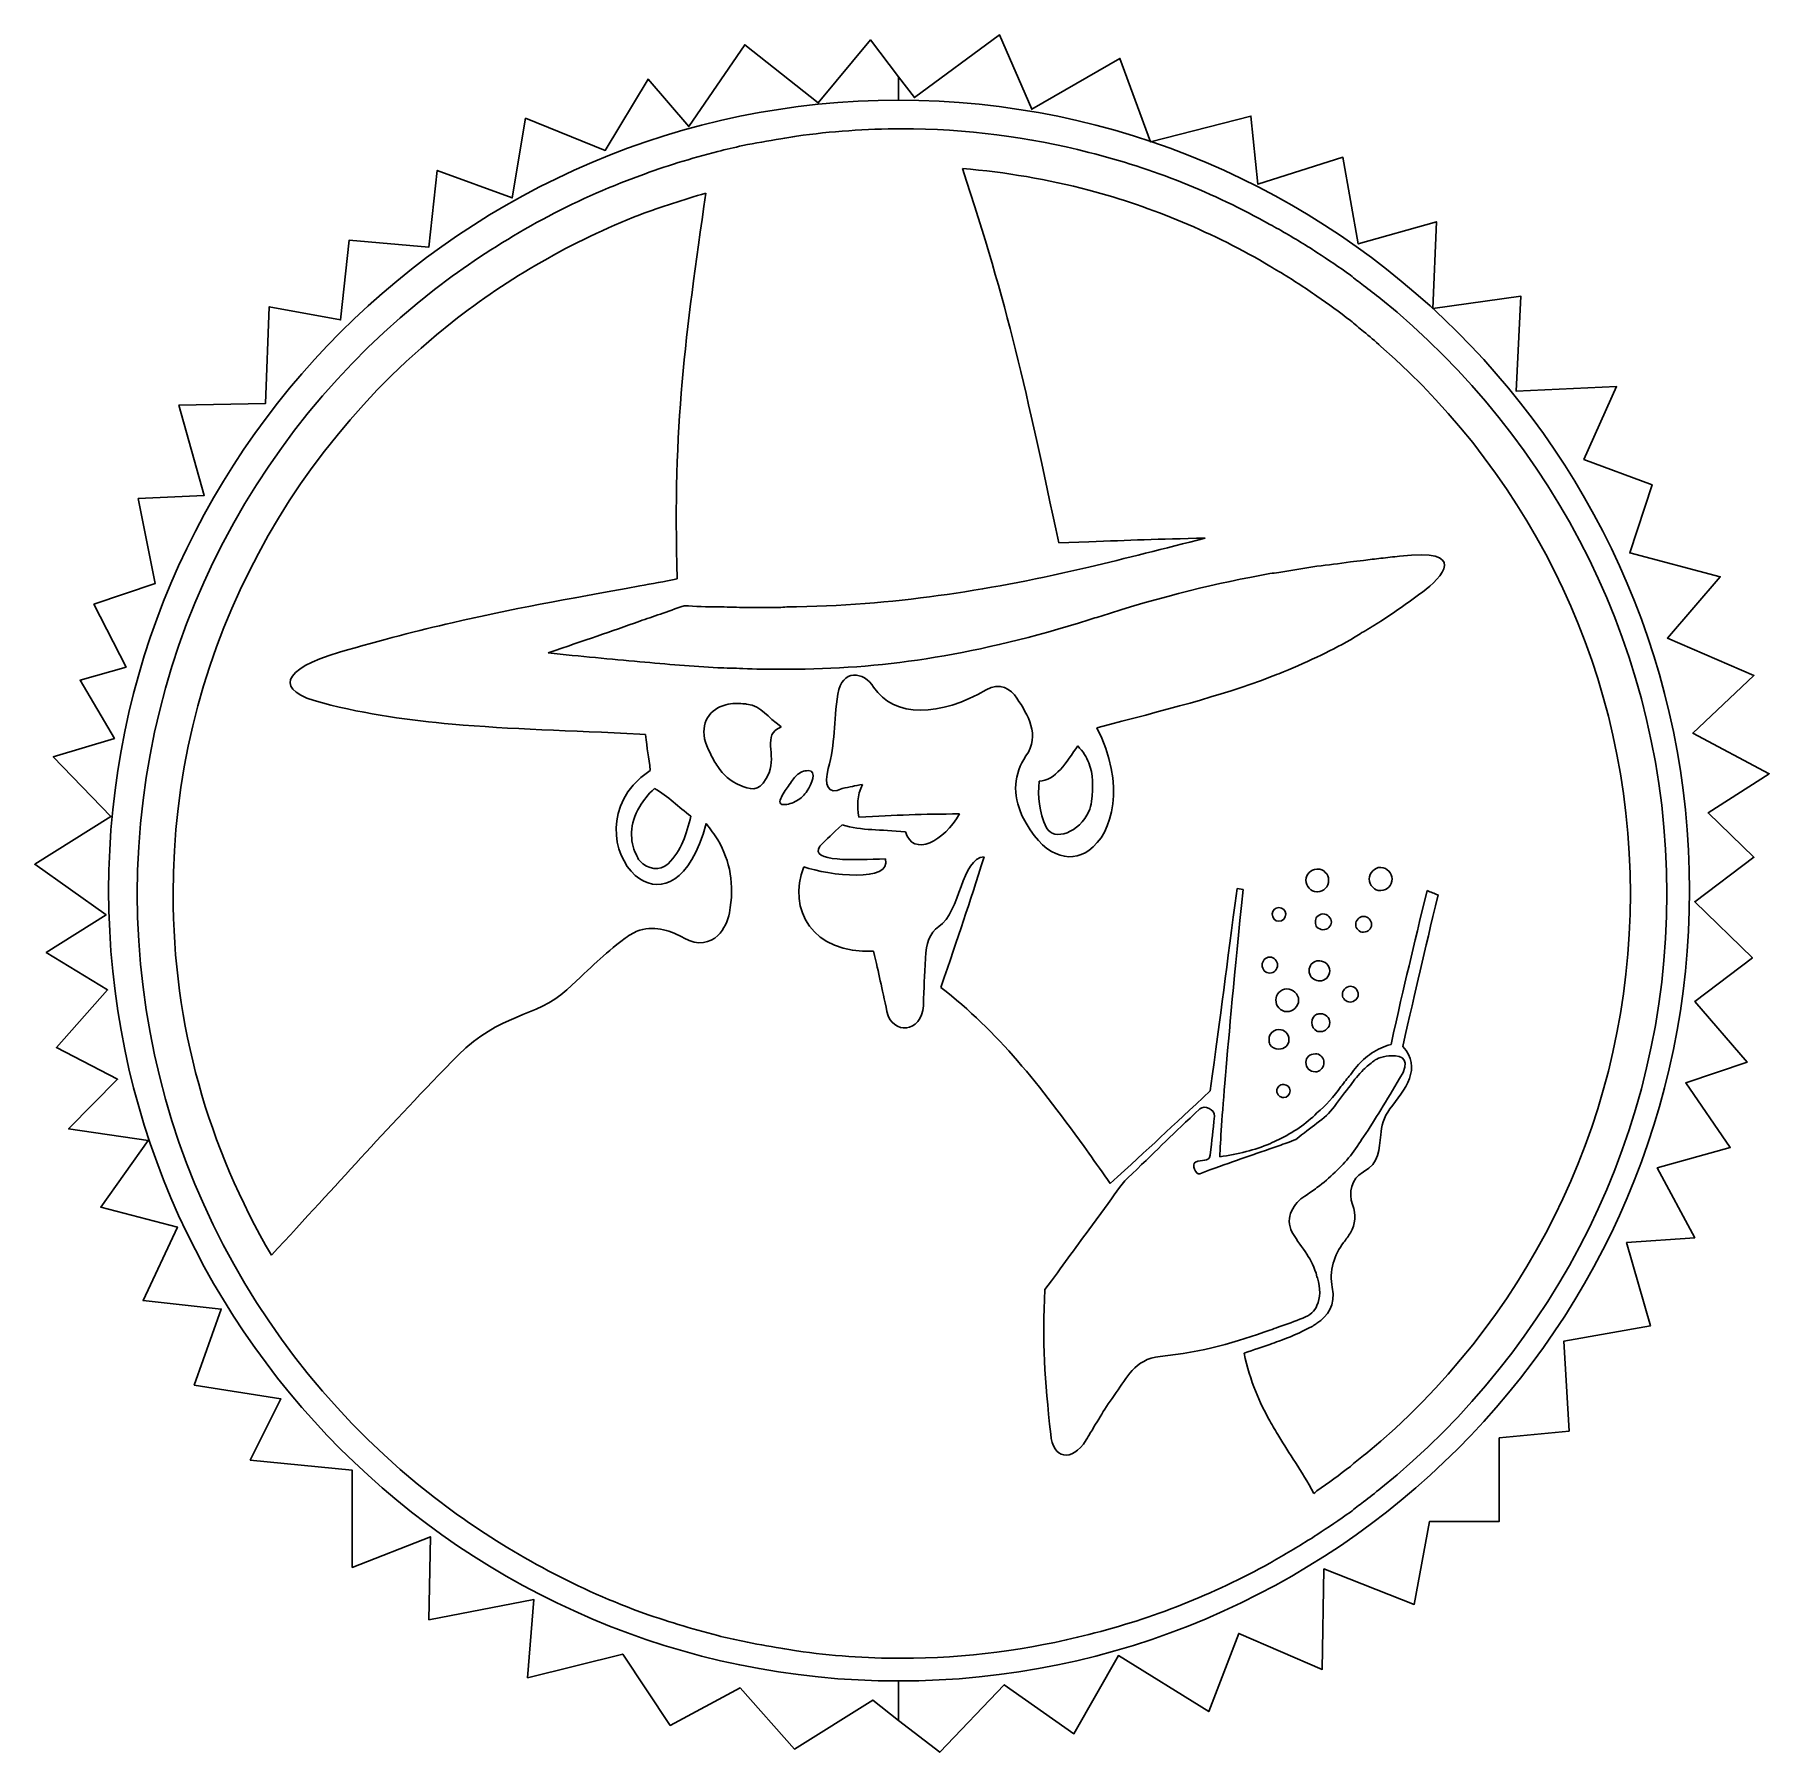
# Model space of a CAD drawing. Extents: x 41.1 to 107.8, y 17.9 to 84.
import ezdxf

# ---------------------------------------------------------------- set-up
doc = ezdxf.new("R2010")
doc.units = 0
doc.layers.get('0').update_dxf_attribs({"linetype": 'CONTINUOUS'})

msp = doc.modelspace()

# ---------------------------------------------------------------- linework, layer by layer
at = {"color": 7}
for points in [[(74.282582, 20.682373), (74.282582, 19.158373), (75.867542, 17.939173), (78.346582, 20.540133), (81.028822, 18.650373), (82.735702, 21.657733), (86.210422, 19.503813), (87.368662, 22.511173), (90.579222, 21.129413), (90.640182, 24.990213), (94.114902, 23.628773), (94.704182, 26.819013), (97.386422, 26.819013), (97.386422, 30.029573), (100.068662, 30.293733), (99.865462, 33.748133), (103.197942, 34.337413), (102.283542, 37.547973), (104.904822, 37.730853), (103.462102, 40.413093), (106.266262, 41.205573), (104.559382, 43.684613), (106.916502, 44.477093), (104.904822, 46.813893), (107.119702, 48.500453), (104.904822, 50.654373), (107.180662, 52.361253), (105.412822, 54.068133), (107.769942, 55.571813), (104.823542, 57.136453), (107.180662, 59.351333), (103.848182, 60.794053), (105.880182, 63.151173), (102.405462, 64.065573), (103.258902, 66.686853), (100.637622, 67.662213), (101.897462, 70.466373), (98.036662, 70.283493), (98.219542, 73.941093), (94.826102, 73.473733), (94.968342, 76.806213), (91.960982, 75.952773), (91.371702, 79.285253), (88.100182, 78.248933), (87.836022, 80.870213), (83.975222, 79.874533), (82.796662, 83.085093), (79.403222, 81.134373), (78.163702, 83.999493), (74.892182, 81.581413), (74.282582, 82.373893), (74.282582, 81.479813), (74.282582, 81.479813), (74.282582, 82.373893), (73.205622, 83.796293), (71.193942, 81.378213), (68.369462, 83.613413), (66.215542, 80.463813), (64.650902, 82.292613), (63.004982, 79.549413), (59.936662, 80.788933), (59.428662, 77.720613), (56.543222, 78.777253), (56.218102, 75.830853), (53.149782, 76.095013), (52.824662, 73.026693), (50.081462, 73.534693), (49.939222, 69.816133), (46.606742, 69.755173), (47.582102, 66.280453), (45.042102, 66.158533), (45.692342, 62.887013), (43.335222, 62.094533), (44.574742, 59.676453), (42.806902, 59.168453), (44.127702, 56.933253), (41.770582, 56.222053), (43.985462, 53.925893), (41.059382, 52.097093), (43.802582, 50.146373), (41.506422, 48.703653), (43.863542, 47.260933), (41.892502, 45.046053), (44.249622, 43.826853), (42.359862, 41.916773), (45.428182, 41.469733), (43.599382, 38.909413), (46.545782, 38.137253), (45.224982, 35.312773), (48.232342, 34.987653), (47.196022, 32.061573), (50.528502, 31.533253), (49.349942, 29.176133), (53.271702, 28.790053), (53.271702, 25.051173), (56.279062, 26.229733), (56.218102, 23.039493), (60.261782, 23.811653), (60.017942, 20.804293), (63.675542, 21.718693), (65.504342, 18.975493), (68.186582, 20.418213), (70.279542, 18.061093), (73.286902, 19.950853), (74.282582, 19.158373), (74.282582, 20.682373), (74.282582, 20.682373)], [(74.383194, 80.380417), (74.383194, 80.380417)], [(76.737986, 78.854653), (76.737986, 78.854653)], [(66.869028, 77.902153), (66.869028, 77.902153)], [(81.5975, 64.496597), (80.442153, 64.4525)], [(90.372847, 63.561736), (88.908819, 63.314792)], [(68.288958, 61.974236), (69.752986, 61.974236)], [(70.361528, 59.592986), (69.752986, 59.592986)], [(68.006736, 58.278889), (68.006736, 58.278889)], [(69.752986, 57.396944), (69.761806, 57.379306)], [(64.329028, 57.097083), (64.549514, 57.079444)], [(81.174167, 56.647292), (81.174167, 56.647292)], [(70.811319, 55.694792), (70.811319, 55.694792)], [(64.893472, 55.006875), (64.893472, 55.006875)], [(90.399306, 51.91125), (90.372847, 51.91125), (90.372847, 51.91125)], [(92.833472, 51.972986), (92.815833, 51.972986), (92.815833, 51.972986)], [(87.532986, 51.1175), (87.303681, 51.161597)], [(90.372847, 51.038125), (90.399306, 51.038125)], [(92.815833, 51.082222), (92.833472, 51.082222)], [(88.908819, 50.429583), (88.908819, 50.429583)], [(90.602153, 50.182639), (90.602153, 50.182639)], [(92.163194, 50.085625), (92.163194, 50.085625)], [(88.564861, 48.524583), (88.564861, 48.524583)], [(90.478681, 48.374653), (90.372847, 48.374653), (90.372847, 48.374653)], [(91.660486, 47.404514), (91.660486, 47.404514)], [(89.2175, 47.298681), (89.2175, 47.298681)], [(90.513958, 46.346181), (90.513958, 46.346181)], [(88.908819, 45.737639), (88.908819, 45.737639)], [(57.352847, 44.758681), (57.114722, 44.520556)], [(90.372847, 44.802778), (90.311111, 44.802778), (90.311111, 44.802778)], [(93.239167, 44.732222), (93.239167, 44.732222)], [(90.311111, 44.114861), (90.372847, 44.114861)], [(89.094028, 43.620972), (89.094028, 43.620972)], [(88.564861, 41.142708), (88.908819, 41.266181)], [(81.5975, 38.038264), (82.347153, 39.0525)], [(90.372847, 36.230278), (90.399306, 36.186181)]]:
    msp.add_lwpolyline(points, dxfattribs=at)
for points in [[(43.904182, 51.081093), (43.904182, 67.824773), (57.559222, 81.479813), (74.282582, 81.479813)], [(74.282582, 81.479813), (91.046582, 81.479813), (104.701622, 67.824773), (104.701622, 51.081093)], [(70.361528, 80.098194), (70.158328, 80.057554), (69.956186, 80.033001), (69.752986, 79.992361)], [(74.383194, 80.380417), (73.042074, 80.380417), (71.682328, 80.281074), (70.361528, 80.098194)], [(81.5975, 79.472014), (79.30134, 80.061294), (76.882554, 80.380417), (74.383194, 80.380417)], [(67.336458, 79.507292), (66.300138, 79.243132), (65.304388, 78.938191), (64.329028, 78.572431)], [(68.288958, 79.736597), (67.963838, 79.655317), (67.641258, 79.588572), (67.336458, 79.507292)], [(69.752986, 79.992361), (69.265306, 79.911081), (68.776638, 79.838197), (68.288958, 79.736597)], [(88.564861, 76.702708), (86.390621, 77.921908), (84.05622, 78.862414), (81.5975, 79.472014)], [(76.737986, 78.854653), (78.404226, 78.712413), (80.03286, 78.432025), (81.5975, 78.025625)], [(80.442153, 64.4525), (79.202633, 70.30466), (78.485506, 73.591773), (76.737986, 78.854653)], [(64.329028, 78.572431), (61.748388, 77.637711), (59.329602, 76.314794), (57.114722, 74.709514)], [(64.329028, 77.073125), (65.162148, 77.377925), (66.015588, 77.658313), (66.869028, 77.902153)], [(66.869028, 77.902153), (66.076548, 72.375113), (65.604037, 69.021607), (65.766597, 63.067847)], [(81.5975, 78.025625), (84.07654, 77.355065), (86.410941, 76.377729), (88.564861, 75.097569)], [(57.114722, 72.945625), (59.288962, 74.652505), (61.728068, 76.057125), (64.329028, 77.073125)], [(88.908819, 76.5175), (88.786899, 76.57846), (88.666461, 76.641748), (88.564861, 76.702708)], [(90.372847, 75.626736), (89.905487, 75.931536), (89.396499, 76.23302), (88.908819, 76.5175)], [(91.660486, 74.753611), (91.233766, 75.058411), (90.799567, 75.342256), (90.372847, 75.626736)], [(88.564861, 75.097569), (88.666461, 75.036609), (88.786899, 74.955682), (88.908819, 74.894722)], [(88.908819, 74.894722), (89.416819, 74.589922), (89.905487, 74.267342), (90.372847, 73.942222)], [(92.163194, 74.347917), (92.000634, 74.490157), (91.823046, 74.611371), (91.660486, 74.753611)], [(57.114722, 74.709514), (49.779202, 69.345034), (45.005625, 60.69203), (45.005625, 50.95875)], [(92.833472, 73.836389), (92.609952, 74.019269), (92.386714, 74.185357), (92.163194, 74.347917)], [(90.372847, 73.942222), (90.819887, 73.637422), (91.233766, 73.332481), (91.660486, 73.007361)], [(103.831319, 50.95875), (103.831319, 60.16371), (99.518752, 68.431269), (92.833472, 73.836389)], [(46.381458, 50.95875), (46.381458, 59.83859), (50.592002, 67.804665), (57.114722, 72.945625)], [(91.660486, 73.007361), (91.823046, 72.865121), (92.000634, 72.726268), (92.163194, 72.584028)], [(92.163194, 72.584028), (92.386714, 72.401148), (92.609952, 72.213964), (92.833472, 72.010764)], [(92.833472, 72.010764), (98.705952, 66.869804), (102.429028, 59.33059), (102.429028, 50.95875)], [(81.5975, 63.517639), (83.0199, 63.863079), (84.504318, 64.231308), (86.068958, 64.637708)], [(86.068958, 64.637708), (84.240158, 64.597068), (83.16214, 64.557557), (81.5975, 64.496597)], [(94.438611, 62.565139), (95.170131, 63.113779), (96.230087, 64.266092), (93.547847, 63.940972)], [(70.361528, 61.991875), (74.527128, 62.093475), (77.89926, 62.664199), (81.5975, 63.517639)], [(91.660486, 63.720486), (91.213446, 63.659526), (90.799567, 63.602376), (90.372847, 63.561736)], [(92.163194, 63.782222), (92.000634, 63.761902), (91.823046, 63.740806), (91.660486, 63.720486)], [(92.833472, 63.861597), (92.609952, 63.841277), (92.386714, 63.802542), (92.163194, 63.782222)], [(93.547847, 63.940972), (93.304007, 63.920652), (93.056992, 63.881917), (92.833472, 63.861597)], [(64.329028, 62.803264), (61.463908, 62.274944), (59.390562, 61.911653), (57.114722, 61.383333)], [(65.766597, 63.067847), (65.278917, 62.966247), (64.796388, 62.884544), (64.329028, 62.803264)], [(88.564861, 63.270694), (86.512541, 62.904934), (84.547781, 62.439621), (81.906181, 61.586181)], [(88.908819, 63.314792), (88.786899, 63.294472), (88.666461, 63.291014), (88.564861, 63.270694)], [(92.833472, 61.445069), (93.341472, 61.770189), (93.869651, 62.158739), (94.438611, 62.565139)], [(57.114722, 61.383333), (55.814242, 61.078533), (54.430295, 60.733305), (52.784375, 60.245625)], [(60.810069, 60.227986), (62.252789, 60.715666), (63.211428, 61.038669), (64.329028, 61.445069)], [(64.329028, 61.445069), (64.837028, 61.607629), (65.380941, 61.812452), (66.031181, 62.035972)], [(66.031181, 62.035972), (66.478221, 62.015652), (66.909738, 61.991875), (67.336458, 61.991875)], [(67.336458, 61.991875), (67.661578, 61.991875), (67.963838, 61.974236), (68.288958, 61.974236)], [(69.752986, 61.974236), (69.956186, 61.994556), (70.158328, 61.991875), (70.361528, 61.991875)], [(81.5975, 61.489167), (77.28966, 60.148047), (73.897208, 59.633626), (70.361528, 59.592986)], [(81.906181, 61.586181), (81.804581, 61.565861), (81.6991, 61.529807), (81.5975, 61.489167)], [(92.163194, 61.039375), (92.386714, 61.161295), (92.609952, 61.302829), (92.833472, 61.445069)], [(90.372847, 60.060417), (90.799567, 60.263617), (91.233766, 60.486854), (91.660486, 60.730694)], [(91.660486, 60.730694), (91.823046, 60.832294), (92.000634, 60.937775), (92.163194, 61.039375)], [(52.784375, 60.245625), (50.528855, 59.595385), (50.241976, 58.763888), (52.131736, 58.296528)], [(64.329028, 59.884028), (63.231748, 59.985628), (62.049589, 60.085746), (60.810069, 60.227986)], [(88.908819, 59.416597), (89.396499, 59.619797), (89.885167, 59.836897), (90.372847, 60.060417)], [(67.336458, 59.654722), (66.361098, 59.715682), (65.385668, 59.782428), (64.329028, 59.884028)], [(68.288958, 59.619444), (67.963838, 59.639764), (67.641258, 59.634402), (67.336458, 59.654722)], [(69.752986, 59.592986), (69.265306, 59.592986), (68.776638, 59.599124), (68.288958, 59.619444)], [(71.949028, 58.640486), (72.091268, 59.615846), (72.959101, 59.514669), (73.324861, 58.905069)], [(88.564861, 59.293125), (88.666461, 59.333765), (88.786899, 59.375957), (88.908819, 59.416597)], [(73.324861, 58.905069), (74.097021, 57.706189), (75.907688, 57.783236), (77.655208, 58.799236)], [(77.655208, 58.799236), (78.163208, 59.124356), (78.613494, 58.827176), (78.837014, 58.481736)], [(81.906181, 57.344028), (84.547781, 58.034908), (86.614141, 58.541285), (88.564861, 59.293125)], [(52.131736, 58.296528), (53.858936, 57.849488), (55.489122, 57.627379), (57.114722, 57.485139)], [(67.045417, 56.347431), (66.598377, 57.160231), (66.787818, 57.806519), (67.336458, 58.111319)], [(67.336458, 58.111319), (67.519338, 58.202759), (67.74099, 58.267459), (68.006736, 58.278889)], [(68.006736, 58.278889), (68.095317, 58.282699), (68.192438, 58.280229), (68.288958, 58.270069)], [(68.288958, 58.270069), (68.329598, 58.270069), (68.389429, 58.272751), (68.430069, 58.252431)], [(68.430069, 58.252431), (69.059989, 58.171151), (69.224666, 57.742384), (69.752986, 57.396944)], [(71.578611, 55.774167), (71.863091, 56.729207), (71.766148, 57.563526), (71.949028, 58.640486)], [(78.837014, 58.481736), (79.243414, 57.831496), (79.749932, 57.072036), (79.180972, 56.259236)], [(57.114722, 57.485139), (59.370242, 57.281939), (61.646788, 57.239323), (64.329028, 57.097083)], [(69.761806, 57.379306), (69.756726, 57.376766), (69.752986, 57.371827), (69.752986, 57.361667)], [(64.549514, 57.079444), (64.610474, 56.510484), (64.673762, 56.243432), (64.734722, 55.694792)], [(69.752986, 57.361667), (69.021466, 57.077187), (69.587674, 56.306297), (69.303194, 55.615417)], [(81.5975, 52.625625), (82.53222, 53.275865), (83.023781, 55.169788), (81.906181, 57.344028)], [(67.336458, 55.853542), (67.234858, 55.995782), (67.126697, 56.164551), (67.045417, 56.347431)], [(79.180972, 56.259236), (78.713612, 55.568356), (78.653781, 54.801982), (79.039861, 53.948542)], [(79.683681, 55.289097), (80.313601, 55.289097), (80.747447, 56.037692), (81.174167, 56.647292)], [(81.174167, 56.647292), (81.377367, 56.423772), (81.51622, 56.218173), (81.5975, 55.994653)], [(64.329028, 55.386111), (62.886308, 54.105951), (63.373988, 52.161934), (64.329028, 51.532014)], [(64.734722, 55.694792), (64.592482, 55.593192), (64.450948, 55.487711), (64.329028, 55.386111)], [(68.209583, 55.121528), (67.782863, 55.304408), (67.539658, 55.528422), (67.336458, 55.853542)], [(69.303194, 55.615417), (68.998394, 54.924537), (68.715678, 54.92369), (68.288958, 55.08625)], [(70.035208, 55.08625), (70.157128, 55.26913), (70.259928, 55.407983), (70.361528, 55.509583)], [(70.361528, 55.509583), (70.483448, 55.631503), (70.628439, 55.694792), (70.811319, 55.694792)], [(70.811319, 55.694792), (71.156759, 55.694792), (70.950102, 55.162521), (70.767222, 54.918681)], [(72.107778, 55.006875), (71.538818, 54.722395), (71.416051, 55.164567), (71.578611, 55.774167)], [(81.5975, 55.994653), (81.78038, 55.567933), (81.764293, 55.081946), (81.703333, 54.512986)], [(64.329028, 54.310139), (64.471268, 54.553979), (64.649632, 54.783355), (64.893472, 55.006875)], [(64.893472, 55.006875), (65.421792, 54.722395), (65.828404, 54.273662), (66.295764, 53.948542)], [(68.288958, 55.08625), (68.248318, 55.10657), (68.229903, 55.101208), (68.209583, 55.121528)], [(69.752986, 54.618819), (69.813946, 54.781379), (69.933608, 54.96433), (70.035208, 55.08625)], [(70.767222, 54.918681), (70.665622, 54.756121), (70.524088, 54.620724), (70.361528, 54.539444)], [(72.901528, 55.165625), (72.576408, 55.104665), (72.432898, 55.067835), (72.107778, 55.006875)], [(72.760417, 53.904444), (72.679137, 54.351484), (72.678008, 54.718585), (72.901528, 55.165625)], [(79.974722, 53.49875), (79.669922, 54.12867), (79.643041, 54.679497), (79.683681, 55.289097)], [(64.187917, 52.484514), (63.944077, 52.972194), (63.922628, 53.639579), (64.329028, 54.310139)], [(69.752986, 54.415972), (69.712346, 54.456612), (69.712346, 54.537539), (69.752986, 54.618819)], [(69.85, 54.389514), (69.80936, 54.389514), (69.773306, 54.395652), (69.752986, 54.415972)], [(70.361528, 54.539444), (70.198968, 54.437844), (70.03288, 54.389514), (69.85, 54.389514)], [(81.5975, 54.124931), (81.27238, 53.332451), (80.238882, 52.95011), (79.974722, 53.49875)], [(81.703333, 54.512986), (81.683013, 54.370746), (81.65846, 54.246851), (81.5975, 54.124931)], [(64.329028, 51.532014), (65.141828, 51.003694), (66.256747, 51.34102), (66.886667, 53.6575)], [(66.295764, 53.948542), (66.112884, 53.217022), (65.950959, 52.642417), (65.422639, 52.114097)], [(66.886667, 53.6575), (67.049227, 53.43398), (67.194218, 53.234519), (67.336458, 53.031319)], [(71.252292, 52.784375), (71.536772, 53.089175), (71.742018, 53.259143), (72.107778, 53.604583)], [(72.107778, 53.604583), (72.900258, 53.381063), (73.555084, 53.4416), (74.550764, 53.34)], [(76.623333, 54.027917), (75.200933, 54.027917), (74.182817, 53.985724), (72.760417, 53.904444)], [(74.550764, 53.34), (74.835244, 52.34432), (76.054373, 52.991597), (76.623333, 54.027917)], [(79.039861, 53.948542), (79.812021, 52.383902), (80.84566, 52.097305), (81.5975, 52.625625)], [(67.336458, 53.031319), (67.803818, 52.198199), (67.980631, 51.324016), (67.777431, 50.226736)], [(73.774653, 52.299306), (72.596093, 52.258666), (70.845892, 52.174775), (71.252292, 52.784375)], [(64.329028, 52.219931), (64.268068, 52.301211), (64.228557, 52.382914), (64.187917, 52.484514)], [(65.422639, 52.114097), (65.097519, 51.809297), (64.633828, 51.894811), (64.329028, 52.219931)], [(70.64375, 51.999444), (71.57847, 51.654004), (74.059133, 51.384906), (73.774653, 52.299306)], [(77.575833, 52.378681), (76.702073, 52.338041), (76.662703, 50.266529), (75.829583, 49.697569)], [(75.908958, 47.360417), (76.620158, 49.433057), (76.966233, 50.468601), (77.575833, 52.378681)], [(73.324861, 48.745069), (70.967741, 48.643469), (69.99351, 50.353524), (70.64375, 51.999444)], [(90.372847, 51.91125), (90.129007, 51.89093), (89.949514, 51.711437), (89.949514, 51.487917)], [(89.949514, 51.487917), (89.949514, 51.244077), (90.129007, 51.038125), (90.372847, 51.038125)], [(90.822639, 51.487917), (90.822639, 51.711437), (90.622826, 51.91125), (90.399306, 51.91125)], [(90.399306, 51.038125), (90.622826, 51.038125), (90.822639, 51.223757), (90.822639, 51.487917)], [(92.815833, 51.972986), (92.592313, 51.972986), (92.383681, 51.755534), (92.383681, 51.532014)], [(92.383681, 51.532014), (92.383681, 51.267854), (92.592313, 51.082222), (92.815833, 51.082222)], [(93.265625, 51.532014), (93.265625, 51.755534), (93.077312, 51.952666), (92.833472, 51.972986)], [(92.833472, 51.082222), (93.077312, 51.082222), (93.265625, 51.288174), (93.265625, 51.532014)], [(74.282582, 20.682373), (57.559222, 20.682373), (43.904182, 34.337413), (43.904182, 51.081093)], [(45.005625, 50.95875), (45.005625, 41.24579), (49.779202, 32.590105), (57.114722, 27.225625)], [(50.165, 37.059306), (47.74692, 41.163946), (46.381458, 45.89907), (46.381458, 50.95875)], [(104.701622, 51.081093), (104.701622, 34.337413), (91.046582, 20.682373), (74.282582, 20.682373)], [(87.303681, 51.161597), (86.876961, 48.032317), (86.698526, 46.471487), (86.271806, 43.382847)], [(86.633403, 40.842847), (86.694363, 42.082367), (86.862426, 44.5135), (87.532986, 51.1175)], [(92.833472, 28.09875), (99.518752, 33.50387), (103.831319, 41.75379), (103.831319, 50.95875)], [(102.429028, 50.95875), (102.429028, 42.60723), (98.705952, 35.047696), (92.833472, 29.906736)], [(94.606181, 51.082222), (94.057541, 48.786062), (93.770168, 47.643415), (93.221528, 45.164375)], [(93.671319, 45.085), (94.199639, 47.4218), (94.480874, 48.577853), (95.029514, 50.914653)], [(95.029514, 50.914653), (94.866954, 50.975613), (94.768741, 51.021262), (94.606181, 51.082222)], [(67.777431, 50.226736), (67.716471, 49.921936), (67.580298, 49.597451), (67.336458, 49.353611)], [(88.908819, 50.429583), (88.766579, 50.429583), (88.653056, 50.324879), (88.653056, 50.182639)], [(88.653056, 50.182639), (88.653056, 50.020079), (88.766579, 49.900417), (88.908819, 49.900417)], [(89.173403, 50.182639), (89.173403, 50.324879), (89.051059, 50.429583), (88.908819, 50.429583)], [(88.908819, 49.900417), (89.051059, 49.900417), (89.173403, 50.020079), (89.173403, 50.182639)], [(90.372847, 50.067986), (90.332207, 50.027346), (90.311111, 49.946419), (90.311111, 49.865139)], [(90.602153, 50.182639), (90.520873, 50.182639), (90.433807, 50.128946), (90.372847, 50.067986)], [(90.928472, 49.865139), (90.928472, 50.027699), (90.785033, 50.182639), (90.602153, 50.182639)], [(92.163194, 50.085625), (92.000634, 50.085625), (91.863333, 49.939504), (91.863333, 49.776944)], [(92.471875, 49.776944), (92.471875, 49.939504), (92.346074, 50.085625), (92.163194, 50.085625)], [(64.329028, 49.556458), (64.146148, 49.495498), (63.956283, 49.398837), (63.773403, 49.256597)], [(66.031181, 49.256597), (65.563821, 49.520757), (64.958948, 49.739338), (64.329028, 49.556458)], [(75.829583, 49.697569), (75.484143, 49.453729), (75.338376, 49.049446), (75.318056, 48.480486)], [(90.311111, 49.865139), (90.311111, 49.804179), (90.332207, 49.720571), (90.372847, 49.679931)], [(90.372847, 49.679931), (90.433807, 49.618971), (90.520873, 49.574097), (90.602153, 49.574097)], [(90.602153, 49.574097), (90.785033, 49.574097), (90.928472, 49.722899), (90.928472, 49.865139)], [(91.863333, 49.776944), (91.863333, 49.614384), (92.000634, 49.477083), (92.163194, 49.477083)], [(92.163194, 49.477083), (92.346074, 49.497403), (92.471875, 49.614384), (92.471875, 49.776944)], [(63.773403, 49.256597), (62.838683, 48.545397), (62.560764, 48.218443), (61.524444, 47.263403)], [(67.336458, 49.353611), (67.031658, 49.069131), (66.579821, 48.951797), (66.031181, 49.256597)], [(73.836389, 46.425556), (73.633189, 47.380596), (73.528061, 47.850989), (73.324861, 48.745069)], [(75.318056, 48.480486), (75.277416, 47.748966), (75.259001, 47.386381), (75.238681, 46.654861)], [(88.564861, 48.524583), (88.381981, 48.524583), (88.265, 48.378463), (88.265, 48.215903)], [(88.265, 48.215903), (88.265, 48.053343), (88.381981, 47.907222), (88.564861, 47.907222)], [(88.855903, 48.215903), (88.855903, 48.378463), (88.727421, 48.524583), (88.564861, 48.524583)], [(88.564861, 47.907222), (88.727421, 47.907222), (88.855903, 48.053343), (88.855903, 48.215903)], [(90.372847, 48.374653), (90.189967, 48.334013), (90.072986, 48.198617), (90.072986, 47.995417)], [(90.866736, 47.995417), (90.866736, 48.218937), (90.681881, 48.374653), (90.478681, 48.374653)], [(90.072986, 47.995417), (90.072986, 47.812537), (90.189967, 47.66564), (90.372847, 47.625)], [(90.372847, 47.625), (90.413487, 47.60468), (90.438041, 47.607361), (90.478681, 47.607361)], [(90.478681, 47.607361), (90.681881, 47.607361), (90.866736, 47.771897), (90.866736, 47.995417)], [(91.660486, 47.404514), (91.477606, 47.384194), (91.351806, 47.240754), (91.351806, 47.078194)], [(91.960347, 47.078194), (91.960347, 47.261074), (91.802726, 47.404514), (91.660486, 47.404514)], [(61.524444, 47.263403), (60.325564, 46.186443), (58.917487, 46.343641), (57.352847, 44.758681)], [(81.5975, 40.983958), (79.6671, 43.666198), (78.123838, 45.633217), (75.908958, 47.360417)], [(88.908819, 47.157569), (88.827539, 47.076289), (88.794167, 46.976947), (88.794167, 46.875347)], [(88.794167, 46.875347), (88.794167, 46.753427), (88.827539, 46.647947), (88.908819, 46.566667)], [(89.2175, 47.298681), (89.09558, 47.298681), (88.990099, 47.238849), (88.908819, 47.157569)], [(89.667292, 46.875347), (89.667292, 47.098867), (89.44102, 47.298681), (89.2175, 47.298681)], [(89.2175, 46.425556), (89.44102, 46.425556), (89.667292, 46.611187), (89.667292, 46.875347)], [(91.351806, 47.078194), (91.351806, 46.935954), (91.477606, 46.795972), (91.660486, 46.795972)], [(91.660486, 46.795972), (91.802726, 46.795972), (91.960347, 46.935954), (91.960347, 47.078194)], [(75.238681, 46.654861), (75.177721, 45.598221), (74.039589, 45.511156), (73.836389, 46.425556)], [(88.908819, 46.566667), (88.990099, 46.485387), (89.09558, 46.425556), (89.2175, 46.425556)], [(90.372847, 46.328542), (90.250927, 46.267582), (90.17, 46.144462), (90.17, 46.002222)], [(90.513958, 46.346181), (90.473318, 46.346181), (90.413487, 46.328542), (90.372847, 46.328542)], [(90.866736, 46.002222), (90.866736, 46.205422), (90.696838, 46.346181), (90.513958, 46.346181)], [(88.564861, 45.517153), (88.524221, 45.476513), (88.529583, 45.410543), (88.529583, 45.349583)], [(88.908819, 45.737639), (88.766579, 45.737639), (88.625821, 45.659393), (88.564861, 45.517153)], [(89.296875, 45.349583), (89.296875, 45.573103), (89.132339, 45.737639), (88.908819, 45.737639)], [(90.17, 46.002222), (90.17, 45.859982), (90.250927, 45.736863), (90.372847, 45.675903)], [(90.372847, 45.675903), (90.413487, 45.655583), (90.473318, 45.658264), (90.513958, 45.658264)], [(90.513958, 45.658264), (90.696838, 45.658264), (90.866736, 45.819342), (90.866736, 46.002222)], [(88.529583, 45.349583), (88.529583, 45.288623), (88.524221, 45.225335), (88.564861, 45.164375)], [(88.564861, 45.164375), (88.625821, 45.042455), (88.766579, 44.987986), (88.908819, 44.987986)], [(88.908819, 44.987986), (89.132339, 44.987986), (89.296875, 45.126063), (89.296875, 45.349583)], [(90.311111, 44.802778), (90.087591, 44.802778), (89.949514, 44.659338), (89.949514, 44.476458)], [(90.637431, 44.476458), (90.637431, 44.639018), (90.535407, 44.762138), (90.372847, 44.802778)], [(92.833472, 45.023264), (92.569312, 44.901344), (92.366394, 44.765172), (92.163194, 44.582292)], [(93.221528, 45.164375), (93.079288, 45.123735), (92.935072, 45.063904), (92.833472, 45.023264)], [(92.833472, 44.661667), (92.955392, 44.702307), (93.100421, 44.727777), (93.239167, 44.732222)], [(93.177431, 42.686111), (93.746391, 43.417631), (94.443479, 44.2722), (93.671319, 45.085)], [(93.239167, 44.732222), (93.655408, 44.745557), (94.020287, 44.551318), (93.547847, 43.850278)], [(57.114722, 44.520556), (54.310562, 41.635116), (52.86756, 39.965066), (50.165, 37.059306)], [(89.949514, 44.476458), (89.949514, 44.252938), (90.087591, 44.114861), (90.311111, 44.114861)], [(90.372847, 44.114861), (90.535407, 44.155501), (90.637431, 44.293578), (90.637431, 44.476458)], [(92.163194, 44.582292), (92.000634, 44.419732), (91.823046, 44.235229), (91.660486, 43.991389)], [(91.660486, 43.585694), (91.802726, 43.809214), (91.980314, 43.991036), (92.163194, 44.194236)], [(92.163194, 44.194236), (92.285114, 44.316156), (92.406329, 44.416274), (92.568889, 44.538194)], [(92.568889, 44.538194), (92.609529, 44.578834), (92.711552, 44.621027), (92.833472, 44.661667)], [(86.271806, 43.382847), (84.727486, 41.940127), (83.970848, 41.221872), (82.426528, 39.819792)], [(88.908819, 43.559236), (88.868179, 43.518596), (88.829444, 43.443807), (88.829444, 43.382847)], [(88.829444, 43.382847), (88.829444, 43.301567), (88.868179, 43.238279), (88.908819, 43.197639)], [(89.094028, 43.620972), (89.012748, 43.620972), (88.949459, 43.599876), (88.908819, 43.559236)], [(89.340972, 43.382847), (89.340972, 43.525087), (89.236268, 43.620972), (89.094028, 43.620972)], [(89.094028, 43.118264), (89.236268, 43.118264), (89.340972, 43.240607), (89.340972, 43.382847)], [(91.290069, 43.541597), (91.025909, 43.155517), (90.718287, 42.811841), (90.372847, 42.527361)], [(91.043125, 42.774306), (91.266645, 43.079106), (91.457286, 43.341854), (91.660486, 43.585694)], [(91.660486, 43.991389), (91.538566, 43.869469), (91.432309, 43.704157), (91.290069, 43.541597)], [(93.547847, 43.850278), (93.304007, 43.443878), (93.056992, 43.036913), (92.833472, 42.650833)], [(85.866111, 42.686111), (86.048991, 42.848671), (86.450876, 42.668049), (86.430556, 42.403889)], [(88.908819, 43.197639), (88.949459, 43.156999), (89.012748, 43.118264), (89.094028, 43.118264)], [(90.372847, 42.139306), (90.637007, 42.322186), (90.860245, 42.530466), (91.043125, 42.774306)], [(83.264375, 40.190208), (84.300695, 41.185888), (84.809471, 41.690431), (85.866111, 42.686111)], [(86.430556, 42.403889), (86.369596, 41.814609), (86.332766, 41.514183), (86.271806, 40.904583)], [(90.372847, 42.527361), (89.946127, 42.100641), (89.457459, 41.777285), (88.908819, 41.513125)], [(89.561458, 41.513125), (89.866258, 41.756965), (90.129007, 41.936106), (90.372847, 42.139306)], [(92.833472, 42.650833), (92.609952, 42.305393), (92.407034, 41.955579), (92.163194, 41.610139)], [(92.833472, 41.689514), (92.853792, 42.014634), (92.933591, 42.360991), (93.177431, 42.686111)], [(88.908819, 41.513125), (88.786899, 41.452165), (88.686781, 41.406516), (88.564861, 41.345556)], [(88.908819, 41.266181), (89.112019, 41.347461), (89.337938, 41.411525), (89.561458, 41.513125)], [(92.163194, 41.610139), (92.000634, 41.366299), (91.843366, 41.121965), (91.660486, 40.878125)], [(92.163194, 40.269583), (92.793114, 40.594703), (92.752192, 41.140874), (92.833472, 41.689514)], [(82.426528, 39.819792), (82.142048, 40.205872), (81.86166, 40.618198), (81.5975, 40.983958)], [(86.271806, 40.904583), (86.231166, 40.640423), (85.922062, 40.7416), (85.698542, 40.64)], [(85.866111, 40.190208), (86.963391, 40.596608), (87.650461, 40.837908), (88.564861, 41.142708)], [(88.564861, 41.345556), (87.975581, 41.101716), (87.344603, 40.944447), (86.633403, 40.842847)], [(91.660486, 40.878125), (91.294726, 40.451405), (90.880847, 40.026802), (90.372847, 39.661042)], [(82.347153, 39.0525), (82.692593, 39.54018), (82.837655, 39.804128), (83.264375, 40.190208)], [(85.698542, 40.64), (85.535982, 40.55872), (85.703551, 40.129248), (85.866111, 40.190208)], [(91.739861, 39.008403), (91.577301, 39.435123), (91.701197, 40.031106), (92.127917, 40.234306)], [(92.127917, 40.234306), (92.148237, 40.254626), (92.163194, 40.249263), (92.163194, 40.269583)], [(90.372847, 39.661042), (90.230607, 39.539122), (90.067977, 39.436322), (89.905417, 39.334722)], [(89.905417, 39.334722), (89.499017, 39.070562), (89.115547, 38.521711), (89.420347, 37.932431)], [(91.660486, 37.914792), (91.843366, 38.260232), (91.902421, 38.602003), (91.739861, 39.008403)], [(79.912986, 35.736389), (80.603866, 36.671109), (81.04886, 37.286424), (81.5975, 38.038264)], [(89.420347, 37.932431), (89.826747, 37.261871), (90.189967, 36.961798), (90.372847, 36.230278)], [(90.96375, 35.824583), (90.82151, 36.413863), (91.050463, 37.117655), (91.395903, 37.544375)], [(91.395903, 37.544375), (91.497503, 37.666295), (91.579206, 37.792872), (91.660486, 37.914792)], [(90.399306, 36.186181), (90.500906, 35.779781), (90.515087, 35.412327), (90.372847, 35.127847)], [(80.133472, 30.171319), (79.909952, 32.304919), (79.791066, 33.684069), (79.912986, 35.736389)], [(90.372847, 34.439931), (90.779247, 34.704091), (91.10599, 35.133703), (90.96375, 35.824583)], [(90.372847, 35.127847), (90.291567, 34.904327), (90.110522, 34.744378), (89.826042, 34.642778)], [(88.564861, 34.175347), (87.305021, 33.728307), (85.965947, 33.323671), (84.340347, 33.161111)], [(88.908819, 34.298819), (88.786899, 34.258179), (88.666461, 34.215987), (88.564861, 34.175347)], [(89.826042, 34.642778), (89.521242, 34.520858), (89.213619, 34.400419), (88.908819, 34.298819)], [(88.908819, 33.752014), (89.294899, 33.894254), (89.685777, 34.049617), (90.214097, 34.334097)], [(90.214097, 34.334097), (90.275057, 34.374737), (90.332207, 34.419611), (90.372847, 34.439931)], [(87.568264, 33.284583), (87.954344, 33.426823), (88.260061, 33.526942), (88.564861, 33.628542)], [(88.564861, 33.628542), (88.686781, 33.669182), (88.786899, 33.711374), (88.908819, 33.752014)], [(84.340347, 33.161111), (83.344667, 33.059511), (83.041913, 32.304778), (82.655833, 31.776458)], [(88.564861, 30.682847), (88.158461, 31.394047), (87.812104, 32.187303), (87.568264, 33.284583)], [(82.655833, 31.776458), (82.188473, 31.146538), (81.98358, 30.736822), (81.5975, 30.127222)], [(81.500486, 29.950833), (80.931526, 29.056753), (80.214752, 29.236599), (80.133472, 30.171319)], [(81.5975, 30.127222), (81.55686, 30.066262), (81.541126, 30.011793), (81.500486, 29.950833)], [(88.908819, 30.091944), (88.786899, 30.295144), (88.666461, 30.479647), (88.564861, 30.682847)], [(90.258194, 27.895903), (89.770514, 28.789983), (89.294899, 29.441704), (88.908819, 30.091944)], [(92.163194, 29.359931), (92.000634, 29.217691), (91.823046, 29.078837), (91.660486, 28.936597)], [(92.833472, 29.906736), (92.609952, 29.723856), (92.386714, 29.522491), (92.163194, 29.359931)], [(91.660486, 28.936597), (91.233766, 28.611477), (90.819887, 28.306536), (90.372847, 28.001736)], [(92.163194, 27.569583), (92.386714, 27.752463), (92.609952, 27.91587), (92.833472, 28.09875)], [(90.372847, 28.001736), (90.332207, 27.961096), (90.298834, 27.936543), (90.258194, 27.895903)], [(91.660486, 27.181528), (91.823046, 27.303448), (92.000634, 27.447663), (92.163194, 27.569583)], [(57.114722, 27.225625), (59.329602, 25.620345), (61.748388, 24.300109), (64.329028, 23.345069)], [(90.372847, 26.308403), (90.799567, 26.592883), (91.233766, 26.876728), (91.660486, 27.181528)], [(88.908819, 25.417639), (89.396499, 25.702119), (89.905487, 26.003603), (90.372847, 26.308403)], [(88.564861, 25.214792), (88.666461, 25.275752), (88.786899, 25.356679), (88.908819, 25.417639)], [(81.5975, 22.471944), (84.05622, 23.081544), (86.390621, 24.015912), (88.564861, 25.214792)], [(64.329028, 23.345069), (65.304388, 22.999629), (66.300138, 22.692007), (67.336458, 22.427847)], [(67.336458, 22.427847), (67.641258, 22.346567), (67.963838, 22.288641), (68.288958, 22.207361)], [(68.288958, 22.207361), (68.776638, 22.105761), (69.265306, 22.024058), (69.752986, 21.942778)], [(74.383194, 21.554722), (76.882554, 21.554722), (79.30134, 21.882664), (81.5975, 22.471944)], [(69.752986, 21.942778), (69.956186, 21.902138), (70.158328, 21.877584), (70.361528, 21.836944)], [(70.361528, 21.836944), (71.682328, 21.654064), (73.042074, 21.554722), (74.383194, 21.554722)]]:
    msp.add_open_spline(points, degree=3, dxfattribs=at)

doc.saveas('drawing.dxf')
